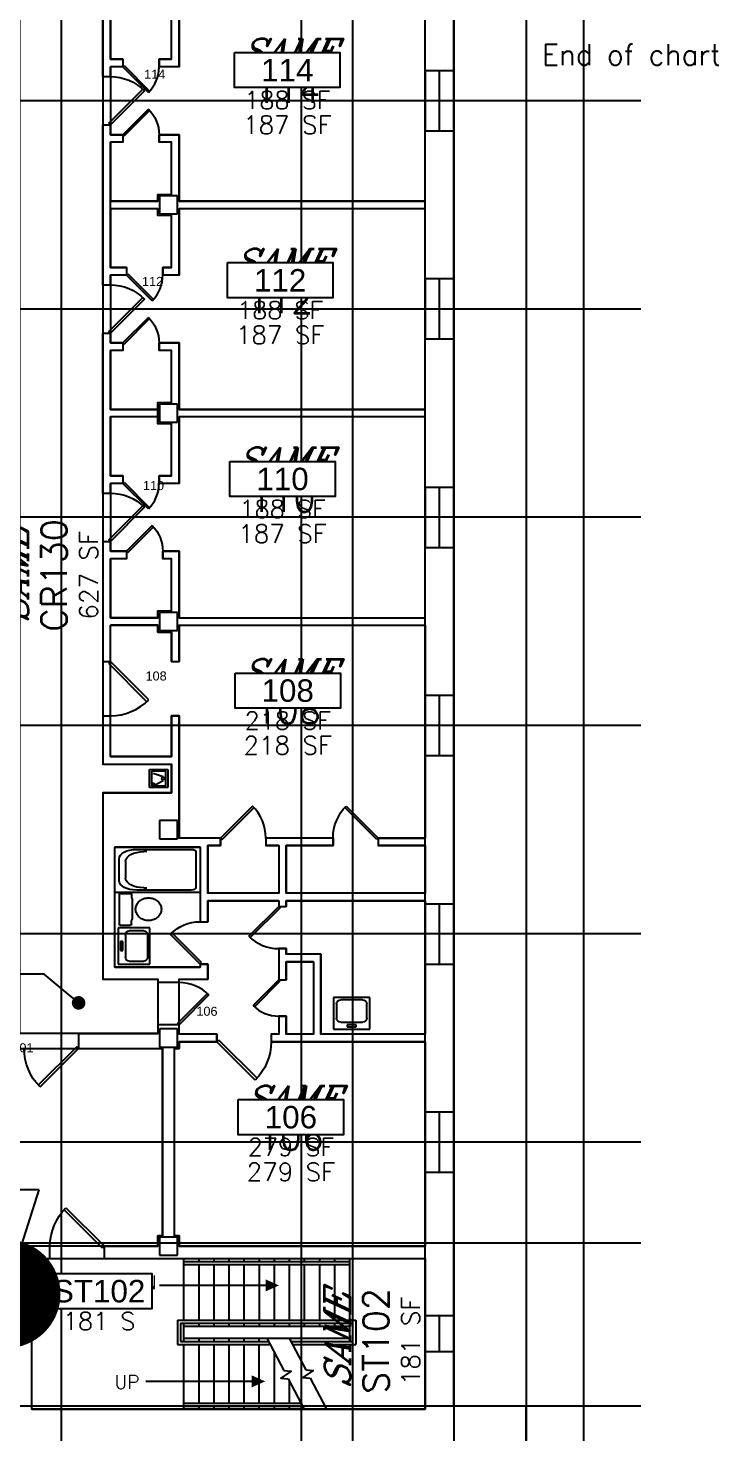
# Model space of a CAD drawing. Header units: inches. Extents: x 3065842 to 3066151, y 1245233 to 1245511.
# Drawn here: x 3065969 to 3066007.2, y 1245337.9 to 1245415.4 of the extents above; entities that cross this region are included whole.
import ezdxf
from ezdxf import colors
from ezdxf.entities.mleader import LeaderData, LeaderLine
from ezdxf.enums import TextEntityAlignment as Align
from ezdxf.math import Vec2, Vec3

# ---------------------------------------------------------------- set-up
doc = ezdxf.new("R2010")
doc.units = ezdxf.units.IN
doc.header["$MEASUREMENT"] = 0
doc.set_wipeout_variables(frame=1)
for name, color, linetype in [('A-ANNO-RMNO', 4, 'Continuous'), ('A-ANNO-RMNO-OLD', 4, 'Continuous'), ('A-ANNO-RMSF', 4, 'Continuous'), ('A-DOOR', 2, 'Continuous'), ('A-FLOR-LEVL', 3, 'Continuous'), ('A-GLAZ', 2, 'Continuous'), ('A-SPAC-ANOT', 7, 'Continuous'), ('A-SPAC-GROS', 6, 'Continuous'), ('A-SPAC-PPLN-AREA', 3, 'Continuous'), ('A-SPAC-RMBX', 4, 'Continuous'), ('A-SPAC-RMDR', 7, 'Continuous'), ('A-SPAC-RMNO', 4, 'Continuous'), ('A-SPAC-RMTW', 4, 'Continuous'), ('A-SPAC-WPBX', 4, 'Continuous'), ('A-WALL', 7, 'Continuous'), ('P-FIXT', 3, 'Continuous'), ('S-COLS', 5, 'Continuous'), ('S-GRID', 1, 'Continuous')]:
    doc.layers.add(name, color=color, linetype=linetype)
doc.styles.add('FAI1', font='arial.ttf')
doc.styles.add('RMTAG-OLDNUM', font='complex.shx', dxfattribs={"oblique": 25, "height": 17})
doc.styles.add('RMTAG-RMNUM', font='simplex', dxfattribs={"height": 17})
doc.styles.add('RMTAG-SQFT', font='simplex', dxfattribs={"height": 12})
doc.styles.add('ROMANS', font='romans.shx')
doc.styles.add('SIMPLEX', font='simplex')
doc.styles.get("Standard").update_dxf_attribs({"font": 'arial.ttf'})
doc.dimstyles.get("Standard").update_dxf_attribs({"dimtxt": 0.18, "dimasz": 0.18, "dimexe": 0.18, "dimexo": 0.0625, "dimgap": 0.09, "dimtad": 0, "dimtih": 1, "dimtoh": 1, "dimdec": 4, "dimzin": 0, "dimdsep": 46, "dimtxsty": 'Standard', "dimcen": 0.09, "dimadec": 0, "dimazin": 0, "dimtfac": 1, "dimtdec": 4, "dimtofl": 0, "dimtmove": 0, "dimatfit": 3, "dimfxl": 1, "dimtolj": 1, "dimtzin": 0, "dimarcsym": 0})

# ---------------------------------------------------------------- blocks, each defined once
blk = doc.blocks.new('AB141')
for p, q in [((1, 0.5), (0, 0.5)), ((0, 0.5), (0, -0.5)), ((1, -0.5), (1, 0.5)), ((0.05, 0.395071), (0.05, -0.395071)), ((0.743209, 0.45), (0.104929, 0.45)), ((0.624759, 0.4), (0.660817, 0.4)), ((0.874759, 0.186058), (0.874759, -0.186058)), ((0.95, -0.243209), (0.95, 0.243209)), ((0.104929, -0.45), (0.743209, -0.45)), ((0.660817, -0.4), (0.624759, -0.4)), ((0, -0.5), (1, -0.5))]:
    blk.add_line(p, q)
for centre, radius, start, end in [((0.104929, 0.395071), 0.054929, 90, 180), ((0.660817, 0.186058), 0.213942, 0, 90), ((0.743209, 0.243209), 0.206791, 0, 90), ((0.660817, -0.186058), 0.213942, 270, 0), ((0.743209, -0.243209), 0.206791, 270, 0), ((0.104929, -0.395071), 0.054929, 180, 270)]:
    blk.add_arc(centre, radius, start, end)
blk = doc.blocks.new('AC141')
for p, q in [((0, 0.5), (1, 0.5)), ((0, -0.5), (0, 0.5)), ((0.346581, 0.4183), (0.810283, 0.4183)), ((1, 0.5), (1, -0.5)), ((0.0753, 0.12255), (0.145017, 0.12255)), ((0.0753, -0.12255), (0.0753, 0.12255)), ((0.145017, 0.12255), (0.145017, -0.12255)), ((0.226581, -0.2983), (0.226581, 0.2983)), ((0.930283, 0.2983), (0.930283, -0.2983)), ((0.145017, -0.12255), (0.0753, -0.12255)), ((1, -0.5), (0, -0.5)), ((0.810283, -0.4183), (0.346581, -0.4183))]:
    blk.add_line(p, q)
for centre, start, end in [((0.346581, 0.2983), 90, 180), ((0.810283, 0.2983), 0, 90), ((0.346581, -0.2983), 180, 270), ((0.810283, -0.2983), 270, 0)]:
    blk.add_arc(centre, 0.12, start, end)
blk = doc.blocks.new('AD131')
for p, q in [((0.03333, -0.475023), (0.03333, 0.475023)), ((0.05833, 0.500023), (0.298978, 0.500023)), ((0.323978, 0.475023), (0.323978, 0.362171)), ((0.323978, 0.362171), (0.354249, 0.298611)), ((0.354249, 0.298611), (0.354249, -0.298611)), ((0.323978, -0.362171), (0.354249, -0.298611)), ((0.05833, -0.500023), (0.298978, -0.500023)), ((0.323978, -0.475023), (0.323978, -0.362171))]:
    blk.add_line(p, q)
blk.add_lwpolyline([(1.033321, -0.002131, 0.084445), (1.00948, 0.138025, 0.091522), (0.944276, 0.252035, 0.103706), (0.835094, 0.337134, 0.134256), (0.729302, 0.357313, 0.114344), (0.615596, 0.330966, 0.103706), (0.514328, 0.252035, 0.091522), (0.449124, 0.138025, 0.084445), (0.425283, -0.002131, 0.084445), (0.449124, -0.142287, 0.091522), (0.514328, -0.256296, 0.103706), (0.615596, -0.335228, 0.114344), (0.729302, -0.361575, 0.114344), (0.843008, -0.335228, 0.103706), (0.944276, -0.256296, 0.091522), (1.00948, -0.142287, 0.084445)], format="xyb", close=True)
for centre, start, end in [((0.05833, 0.475023), 90, 180), ((0.298978, 0.475023), 0, 90), ((0.05833, -0.475023), 180, 270), ((0.298978, -0.475023), 270, 0)]:
    blk.add_arc(centre, 0.025, start, end)
blk = doc.blocks.new('ARR')
blk.add_line((0, 0), (0, -70.14))
blk.add_solid([(-4, 0), (4, 0), (0, 8.97)])
blk = doc.blocks.new('AA13A')
for p, q in [((0, -0.5), (0, 0.5)), ((0, 0.5), (1, 0.5)), ((0.9, 0.4), (0.1, 0.4)), ((0.1, 0.4), (0.1, -0.4)), ((0.698, 0.343), (0.246, 0.109)), ((0.75, 0.35), (0.85, 0.35)), ((0.75, 0.25), (0.75, 0.35)), ((0.85, 0.25), (0.75, 0.25)), ((0.85, 0.35), (0.85, 0.25)), ((0.9, -0.4), (0.9, 0.4)), ((1, 0.5), (1, -0.5)), ((1, -0.5), (0, -0.5)), ((0.1, -0.4), (0.9, -0.4)), ((0.8, -0.3), (0.246, -0.112))]:
    blk.add_line(p, q)
blk.add_circle((0.25, 0), 0.0728)
blk = doc.blocks.new('RMTAG3')
at = {"layer": 'A-ANNO-RMNO', "style": 'RMTAG-RMNUM'}
blk.add_attdef('ROOM#', text='', height=17, dxfattribs=at).set_placement((0, 0), align=Align.BOTTOM_CENTER)
at = {"layer": 'A-ANNO-RMNO-OLD', "style": 'RMTAG-OLDNUM', "oblique": 25}
blk.add_attdef('OLDROOM#', text='', height=17, dxfattribs=at).set_placement((0, 25.53), align=Align.BOTTOM_CENTER)
at = {"layer": 'A-ANNO-RMSF', "style": 'RMTAG-SQFT'}
blk.add_attdef('SQ-FT', text='', height=12, dxfattribs=at).set_placement((0, -19.01), align=Align.BOTTOM_CENTER)
blk = doc.blocks.new('AWI002')
blk.add_line((-0.5, -1), (0.5, -1))
blk = doc.blocks.new('ADO001')
for p, q in [((0.207106, 0.707105), (-0.499999, 0)), ((-0.465625, -0.034373), (0.240643, 0.671896)), ((-0.499999, 0), (-0.465625, -0.034373))]:
    blk.add_line(p, q)
blk.add_arc((-0.499999, 0), 0.999997, 0, 45)
blk = doc.blocks.new('ADO101')
for p, q in [((0.465624, -0.034373), (-0.240645, 0.671896)), ((-0.207108, 0.707105), (0.499997, 0)), ((0.499997, 0), (0.465624, -0.034373))]:
    blk.add_line(p, q)
blk.add_arc((0.499997, 0), 0.999997, 135, 180)
blk = doc.blocks.new('FMGRM1')
at = {"style": 'FAI1'}
for tag, p in [('DATA1', (0, -0.284)), ('DATA2', (0, -0.443)), ('DATA3', (0, -0.602)), ('DATA4', (0, -0.762)), ('DATA5', (0, -0.921))]:
    blk.add_attdef(tag, text='', height=0.117, dxfattribs=at).set_placement(p, align=Align.CENTER)
at = {"layer": 'A-SPAC-RMDR', "style": 'FAI1'}
blk.add_attdef('RMDOOR', text='', height=0.08, dxfattribs=at).set_placement((0, 0.257), align=Align.MIDDLE)
at = {"layer": 'A-SPAC-RMNO', "style": 'FAI1'}
blk.add_attdef('RMNUMB', text='', height=0.16, dxfattribs=at).set_placement((0, 0), align=Align.MIDDLE)
at = {"linetype": 'Continuous'}
blk.add_wipeout([(-0.375, -0.125), (0.375, -0.125), (0.375, 0.125), (-0.375, 0.125)], dxfattribs=at).dxf.layer = 'A-SPAC-WPBX'
at = {"layer": 'A-SPAC-RMBX', "linetype": 'Continuous'}
blk.add_lwpolyline([(-0.375, 0.125), (0.375, 0.125), (0.375, -0.125), (-0.375, -0.125)], close=True, dxfattribs=at)
blk = doc.blocks.new('_Dot')
at = {"color": 0, "linetype": 'ByBlock', "lineweight": -2}
blk.add_line((-0.5, 0), (-1, 0), dxfattribs=at)
at = {"color": 0, "linetype": 'ByBlock', "const_width": 0.5}
blk.add_lwpolyline([(-0.25, 0, 1), (0.25, 0, 1)], format="xyb", close=True, dxfattribs=at)

msp = doc.modelspace()

# ---------------------------------------------------------------- linework, layer by layer
at = {"layer": 'A-FLOR-LEVL'}
for p, q in [((3065977.602, 1245347.513), (3065977.602, 1245344.096)), ((3065978.435, 1245347.513), (3065978.435, 1245347.346)), ((3065979.268, 1245347.513), (3065979.268, 1245347.346)), ((3065980.102, 1245347.513), (3065980.102, 1245347.346)), ((3065980.935, 1245347.513), (3065980.935, 1245347.346)), ((3065981.768, 1245347.513), (3065981.768, 1245347.346)), ((3065982.602, 1245347.513), (3065982.602, 1245347.346)), ((3065983.435, 1245347.513), (3065983.435, 1245347.346)), ((3065984.268, 1245347.513), (3065984.268, 1245347.346)), ((3065985.102, 1245347.513), (3065985.102, 1245347.346)), ((3065985.935, 1245347.513), (3065985.935, 1245347.346)), ((3065986.768, 1245347.513), (3065986.768, 1245344.096)), ((3065977.602, 1245347.346), (3065986.768, 1245347.346)), ((3065977.602, 1245347.18), (3065986.768, 1245347.18)), ((3065978.435, 1245347.18), (3065978.435, 1245344.096)), ((3065979.268, 1245347.18), (3065979.268, 1245344.096)), ((3065980.102, 1245347.18), (3065980.102, 1245344.096)), ((3065980.935, 1245347.18), (3065980.935, 1245344.096)), ((3065981.768, 1245347.18), (3065981.768, 1245344.096)), ((3065982.602, 1245347.18), (3065982.602, 1245344.096)), ((3065983.435, 1245347.18), (3065983.435, 1245344.096)), ((3065984.268, 1245347.18), (3065984.268, 1245344.096)), ((3065985.102, 1245347.18), (3065985.102, 1245344.096)), ((3065985.935, 1245347.18), (3065985.935, 1245344.096)), ((3065977.268, 1245344.096), (3065987.102, 1245344.096)), ((3065977.268, 1245344.096), (3065977.268, 1245342.763)), ((3065977.435, 1245343.93), (3065986.935, 1245343.93)), ((3065977.435, 1245343.93), (3065977.435, 1245342.93)), ((3065977.602, 1245343.93), (3065977.602, 1245343.763)), ((3065978.435, 1245343.93), (3065978.435, 1245343.763)), ((3065979.268, 1245343.93), (3065979.268, 1245343.763)), ((3065980.102, 1245343.93), (3065980.102, 1245343.763)), ((3065980.935, 1245343.93), (3065980.935, 1245343.763)), ((3065981.768, 1245343.93), (3065981.768, 1245343.763)), ((3065982.602, 1245343.93), (3065982.602, 1245343.763)), ((3065983.435, 1245343.93), (3065983.435, 1245343.763)), ((3065984.268, 1245343.93), (3065984.268, 1245343.763)), ((3065985.102, 1245343.93), (3065985.102, 1245343.763)), ((3065985.935, 1245343.93), (3065985.935, 1245343.763)), ((3065986.768, 1245343.93), (3065986.768, 1245343.763)), ((3065986.935, 1245343.93), (3065986.935, 1245342.93)), ((3065987.102, 1245344.096), (3065987.102, 1245342.763)), ((3065977.435, 1245342.93), (3065982.286, 1245342.93)), ((3065977.602, 1245343.096), (3065977.602, 1245342.93)), ((3065978.435, 1245343.096), (3065978.435, 1245342.93)), ((3065979.268, 1245343.096), (3065979.268, 1245342.93)), ((3065980.102, 1245343.096), (3065980.102, 1245342.93)), ((3065980.935, 1245343.096), (3065980.935, 1245342.93)), ((3065981.768, 1245342.93), (3065981.768, 1245343.096)), ((3065982.199, 1245343.096), (3065983.132, 1245341.319)), ((3065983.432, 1245343.096), (3065984.347, 1245341.355)), ((3065983.435, 1245343.096), (3065983.435, 1245343.09)), ((3065983.519, 1245342.93), (3065986.935, 1245342.93)), ((3065977.268, 1245342.763), (3065982.374, 1245342.763)), ((3065977.602, 1245342.763), (3065977.602, 1245339.18)), ((3065978.435, 1245342.763), (3065978.435, 1245339.513)), ((3065979.268, 1245342.763), (3065979.268, 1245339.513)), ((3065980.102, 1245342.763), (3065980.102, 1245339.513)), ((3065980.935, 1245342.763), (3065980.935, 1245339.513)), ((3065981.768, 1245339.513), (3065981.768, 1245342.763)), ((3065982.602, 1245342.329), (3065982.602, 1245339.513)), ((3065983.607, 1245342.763), (3065987.102, 1245342.763)), ((3065982.602, 1245341.345), (3065982.602, 1245341.339)), ((3065983.435, 1245341.29), (3065983.435, 1245341.214)), ((3065983.374, 1245340.857), (3065984.257, 1245339.177)), ((3065983.435, 1245340.742), (3065983.435, 1245339.513)), ((3065984.589, 1245340.893), (3065985.489, 1245339.18)), ((3065977.602, 1245339.513), (3065984.08, 1245339.513)), ((3065977.602, 1245339.346), (3065984.168, 1245339.346)), ((3065978.435, 1245339.346), (3065978.435, 1245339.18)), ((3065979.268, 1245339.346), (3065979.268, 1245339.18)), ((3065980.102, 1245339.346), (3065980.102, 1245339.18)), ((3065980.935, 1245339.346), (3065980.935, 1245339.18)), ((3065981.768, 1245339.18), (3065981.768, 1245339.346)), ((3065982.602, 1245339.346), (3065982.602, 1245339.18)), ((3065983.435, 1245339.346), (3065983.435, 1245339.18))]:
    msp.add_line(p, q, dxfattribs=at)
for points in [[(3065983.132, 1245341.319), (3065983.533, 1245341.281), (3065982.974, 1245340.894), (3065983.374, 1245340.857)], [(3065984.347, 1245341.355), (3065984.747, 1245341.317), (3065984.188, 1245340.93), (3065984.589, 1245340.893)]]:
    msp.add_lwpolyline(points, dxfattribs=at)
at = {"layer": 'A-GLAZ'}
for p, q in [((3065990.935, 1245413.096), (3065990.935, 1245409.763)), ((3065992.519, 1245413.096), (3065992.519, 1245409.763)), ((3065990.935, 1245401.596), (3065990.935, 1245398.263)), ((3065992.519, 1245401.596), (3065992.519, 1245398.263)), ((3065990.935, 1245390.096), (3065990.935, 1245386.763)), ((3065992.519, 1245390.096), (3065992.519, 1245386.763)), ((3065990.935, 1245378.596), (3065990.935, 1245375.263)), ((3065992.519, 1245378.596), (3065992.519, 1245375.263)), ((3065990.935, 1245367.096), (3065990.935, 1245363.763)), ((3065992.519, 1245367.096), (3065992.519, 1245363.763)), ((3065990.935, 1245355.596), (3065990.935, 1245352.263)), ((3065992.519, 1245355.596), (3065992.519, 1245352.263)), ((3065990.935, 1245344.346), (3065990.935, 1245342.346)), ((3065992.519, 1245344.346), (3065992.519, 1245342.346))]:
    msp.add_line(p, q, dxfattribs=at)
at = {"layer": 'A-SPAC-PPLN-AREA'}
for points in [[(3065973.143, 1245371.388), (3065973.143, 1245362.93), (3065976.185, 1245362.93), (3065976.185, 1245359.93), (3065971.803, 1245359.93), (3065968.803, 1245359.93), (3065968.56, 1245359.93), (3065968.56, 1245493.513), (3065968.935, 1245493.513), (3065972.768, 1245493.513), (3065973.143, 1245493.513), (3065973.143, 1245375.055), (3065973.143, 1245374.805), (3065976.935, 1245374.805), (3065976.935, 1245373.221), (3065973.143, 1245373.221)], [(3065990.935, 1245405.471), (3065977.352, 1245405.471), (3065977.352, 1245401.805), (3065976.456, 1245401.805), (3065976.456, 1245402.221), (3065976.935, 1245402.221), (3065976.935, 1245405.096), (3065976.185, 1245405.096), (3065976.185, 1245405.471), (3065973.56, 1245405.471), (3065973.56, 1245402.221), (3065974.456, 1245402.221), (3065974.456, 1245401.805), (3065973.56, 1245401.805), (3065973.56, 1245398.055), (3065974.248, 1245398.055), (3065974.248, 1245397.638), (3065973.56, 1245397.638), (3065973.56, 1245394.388), (3065976.185, 1245394.388), (3065976.185, 1245394.763), (3065976.935, 1245394.763), (3065976.935, 1245397.638), (3065976.248, 1245397.638), (3065976.248, 1245398.055), (3065977.352, 1245398.055), (3065977.352, 1245394.388), (3065990.935, 1245394.388)], [(3065990.935, 1245393.971), (3065977.352, 1245393.971), (3065977.352, 1245390.305), (3065976.248, 1245390.305), (3065976.248, 1245390.721), (3065976.935, 1245390.721), (3065976.935, 1245393.596), (3065976.185, 1245393.596), (3065976.185, 1245393.971), (3065973.56, 1245393.971), (3065973.56, 1245390.721), (3065974.248, 1245390.721), (3065974.248, 1245390.305), (3065973.56, 1245390.305), (3065973.56, 1245386.555), (3065974.456, 1245386.555), (3065974.456, 1245386.138), (3065973.56, 1245386.138), (3065973.56, 1245382.888), (3065976.185, 1245382.888), (3065976.185, 1245383.263), (3065976.935, 1245383.263), (3065976.935, 1245386.138), (3065976.456, 1245386.138), (3065976.456, 1245386.555), (3065977.352, 1245386.555), (3065977.352, 1245382.888), (3065990.935, 1245382.888)], [(3065973.56, 1245382.471), (3065976.185, 1245382.471), (3065976.185, 1245382.096), (3065976.935, 1245382.096), (3065976.935, 1245380.471), (3065977.352, 1245380.471), (3065977.352, 1245382.471), (3065990.935, 1245382.471), (3065990.935, 1245370.721), (3065988.352, 1245370.721), (3065988.352, 1245370.305), (3065990.935, 1245370.305), (3065990.935, 1245367.674), (3065983.268, 1245367.674), (3065983.268, 1245370.305), (3065985.852, 1245370.305), (3065985.852, 1245370.721), (3065982.143, 1245370.721), (3065982.143, 1245370.305), (3065982.852, 1245370.305), (3065982.852, 1245367.674), (3065978.935, 1245367.674), (3065978.935, 1245370.305), (3065979.643, 1245370.305), (3065979.643, 1245370.721), (3065977.352, 1245370.721), (3065977.352, 1245377.471), (3065976.935, 1245377.471), (3065976.935, 1245375.221), (3065973.56, 1245375.221)], [(3065990.935, 1245359.471), (3065990.935, 1245348.18), (3065977.352, 1245348.18), (3065977.352, 1245348.763), (3065977.102, 1245348.763), (3065977.102, 1245359.096), (3065977.352, 1245359.096), (3065977.352, 1245359.471), (3065979.435, 1245359.471), (3065979.435, 1245359.888), (3065977.352, 1245359.888), (3065977.352, 1245362.93), (3065978.935, 1245362.93), (3065978.935, 1245363.763), (3065978.518, 1245363.763), (3065978.518, 1245363.596), (3065973.81, 1245363.596), (3065973.81, 1245370.221), (3065978.518, 1245370.221), (3065978.518, 1245366.096), (3065978.935, 1245366.096), (3065978.935, 1245367.258), (3065982.852, 1245367.258), (3065982.852, 1245366.948), (3065983.268, 1245366.948), (3065983.268, 1245367.258), (3065990.935, 1245367.258), (3065990.935, 1245359.888), (3065985.185, 1245359.888), (3065985.185, 1245364.305), (3065983.268, 1245364.305), (3065983.268, 1245364.615), (3065982.852, 1245364.615), (3065982.852, 1245362.888), (3065983.268, 1245362.888), (3065983.268, 1245363.888), (3065984.768, 1245363.888), (3065984.768, 1245359.888), (3065983.268, 1245359.888), (3065983.268, 1245360.888), (3065982.852, 1245360.888), (3065982.852, 1245359.888), (3065982.435, 1245359.888), (3065982.435, 1245359.471)], [(3065956.435, 1245356.138), (3065956.435, 1245359.096), (3065968.172, 1245359.096), (3065968.803, 1245359.096), (3065971.803, 1245359.096), (3065976.435, 1245359.096), (3065976.435, 1245348.763), (3065976.185, 1245348.763), (3065976.185, 1245348.18), (3065962.477, 1245348.18), (3065962.477, 1245346.68), (3065964.477, 1245346.68), (3065964.477, 1245340.23), (3065963.477, 1245340.23), (3065963.477, 1245337.763), (3065958.477, 1245337.763), (3065958.477, 1245340.23), (3065957.477, 1245340.23), (3065957.477, 1245346.68), (3065959.477, 1245346.68), (3065959.477, 1245348.18), (3065956.435, 1245348.18), (3065956.435, 1245351.138)], [(3065969.227, 1245347.513), (3065990.935, 1245347.513), (3065990.935, 1245339.18), (3065969.227, 1245339.18)]]:
    msp.add_lwpolyline(points, close=True, dxfattribs=at)
for points in [[(3065973.56, 1245416.971), (3065973.56, 1245413.721), (3065974.248, 1245413.721), (3065974.248, 1245413.305), (3065973.56, 1245413.305), (3065973.56, 1245409.555), (3065974.248, 1245409.555), (3065974.248, 1245409.138), (3065973.56, 1245409.138), (3065973.56, 1245405.888), (3065976.185, 1245405.888), (3065976.185, 1245406.263), (3065976.935, 1245406.263), (3065976.935, 1245409.138), (3065976.248, 1245409.138), (3065976.248, 1245409.555), (3065977.352, 1245409.555), (3065977.352, 1245405.888), (3065990.935, 1245405.888), (3065990.935, 1245416.971)], [(3065977.352, 1245416.971), (3065977.352, 1245413.305), (3065976.248, 1245413.305), (3065976.248, 1245413.721), (3065976.935, 1245413.721), (3065976.935, 1245416.596)]]:
    msp.add_lwpolyline(points, dxfattribs=at)
at = {"layer": 'A-WALL'}
for p, q in [((3065992.519, 1245499.18), (3065992.519, 1245339.346)), ((3065990.935, 1245339.18), (3065990.935, 1245497.581)), ((3065973.143, 1245412.763), (3065973.143, 1245421.596)), ((3065973.56, 1245413.721), (3065973.56, 1245416.971)), ((3065976.935, 1245413.721), (3065976.935, 1245416.596)), ((3065977.352, 1245413.305), (3065977.352, 1245416.971)), ((3065974.248, 1245413.721), (3065973.56, 1245413.721)), ((3065974.248, 1245413.721), (3065974.248, 1245413.305)), ((3065976.935, 1245413.721), (3065976.248, 1245413.721)), ((3065976.248, 1245413.721), (3065976.248, 1245413.305)), ((3065973.143, 1245412.763), (3065973.56, 1245412.763)), ((3065974.248, 1245413.305), (3065973.56, 1245413.305)), ((3065973.56, 1245412.763), (3065973.56, 1245413.305)), ((3065977.352, 1245413.305), (3065976.248, 1245413.305)), ((3065990.935, 1245413.096), (3065992.519, 1245413.096)), ((3065973.143, 1245410.096), (3065973.56, 1245410.096)), ((3065973.143, 1245401.263), (3065973.143, 1245410.096)), ((3065973.56, 1245409.555), (3065973.56, 1245410.096)), ((3065974.248, 1245409.555), (3065973.56, 1245409.555)), ((3065974.248, 1245409.555), (3065974.248, 1245409.138)), ((3065977.352, 1245409.555), (3065976.248, 1245409.555)), ((3065976.248, 1245409.555), (3065976.248, 1245409.138)), ((3065977.352, 1245405.888), (3065977.352, 1245409.555)), ((3065990.935, 1245409.763), (3065992.519, 1245409.763)), ((3065973.56, 1245402.221), (3065973.56, 1245409.138)), ((3065974.248, 1245409.138), (3065973.56, 1245409.138)), ((3065976.935, 1245409.138), (3065976.248, 1245409.138)), ((3065976.935, 1245406.263), (3065976.935, 1245409.138)), ((3065976.185, 1245405.888), (3065973.56, 1245405.888)), ((3065976.185, 1245406.263), (3065976.935, 1245406.263)), ((3065976.185, 1245405.888), (3065976.185, 1245406.263)), ((3065977.352, 1245406.263), (3065977.352, 1245405.888)), ((3065990.935, 1245405.888), (3065977.352, 1245405.888)), ((3065976.185, 1245405.471), (3065973.56, 1245405.471)), ((3065976.185, 1245405.096), (3065976.185, 1245405.471)), ((3065976.935, 1245405.096), (3065976.185, 1245405.096)), ((3065976.935, 1245402.221), (3065976.935, 1245405.096)), ((3065990.935, 1245405.471), (3065977.352, 1245405.471)), ((3065977.352, 1245401.805), (3065977.352, 1245405.471)), ((3065977.352, 1245405.471), (3065977.352, 1245405.096)), ((3065974.456, 1245402.221), (3065973.56, 1245402.221)), ((3065973.56, 1245401.263), (3065973.56, 1245401.805)), ((3065974.456, 1245401.805), (3065973.56, 1245401.805)), ((3065974.456, 1245402.221), (3065974.456, 1245401.805)), ((3065976.935, 1245402.221), (3065976.456, 1245402.221)), ((3065976.456, 1245402.221), (3065976.456, 1245401.805)), ((3065977.352, 1245401.805), (3065976.456, 1245401.805)), ((3065973.143, 1245401.263), (3065973.56, 1245401.263)), ((3065992.519, 1245401.596), (3065990.935, 1245401.596)), ((3065973.143, 1245398.596), (3065973.56, 1245398.596)), ((3065973.143, 1245389.763), (3065973.143, 1245398.596)), ((3065973.56, 1245398.055), (3065973.56, 1245398.596)), ((3065974.248, 1245398.055), (3065973.56, 1245398.055)), ((3065974.248, 1245398.055), (3065974.248, 1245397.638)), ((3065977.352, 1245398.055), (3065976.248, 1245398.055)), ((3065976.248, 1245398.055), (3065976.248, 1245397.638)), ((3065977.352, 1245394.388), (3065977.352, 1245398.055)), ((3065992.519, 1245398.263), (3065990.935, 1245398.263)), ((3065973.56, 1245394.388), (3065973.56, 1245397.638)), ((3065974.248, 1245397.638), (3065973.56, 1245397.638)), ((3065976.935, 1245397.638), (3065976.248, 1245397.638)), ((3065976.935, 1245394.763), (3065976.935, 1245397.638)), ((3065976.185, 1245394.388), (3065973.56, 1245394.388)), ((3065976.185, 1245393.596), (3065976.185, 1245394.763)), ((3065976.185, 1245394.763), (3065976.935, 1245394.763)), ((3065977.352, 1245394.763), (3065977.352, 1245394.388)), ((3065990.935, 1245394.388), (3065977.352, 1245394.388)), ((3065973.56, 1245390.721), (3065973.56, 1245393.971)), ((3065976.185, 1245393.971), (3065973.56, 1245393.971)), ((3065976.935, 1245393.596), (3065976.185, 1245393.596)), ((3065976.935, 1245390.721), (3065976.935, 1245393.596)), ((3065990.935, 1245393.971), (3065977.352, 1245393.971)), ((3065977.352, 1245390.305), (3065977.352, 1245393.971)), ((3065977.352, 1245393.971), (3065977.352, 1245393.596)), ((3065974.248, 1245390.721), (3065973.56, 1245390.721)), ((3065973.56, 1245389.763), (3065973.56, 1245390.305)), ((3065974.248, 1245390.305), (3065973.56, 1245390.305)), ((3065974.248, 1245390.721), (3065974.248, 1245390.305)), ((3065976.935, 1245390.721), (3065976.248, 1245390.721)), ((3065976.248, 1245390.721), (3065976.248, 1245390.305)), ((3065977.352, 1245390.305), (3065976.248, 1245390.305)), ((3065973.143, 1245389.763), (3065973.56, 1245389.763)), ((3065990.935, 1245390.096), (3065992.519, 1245390.096)), ((3065973.143, 1245387.096), (3065973.56, 1245387.096)), ((3065973.143, 1245387.096), (3065973.143, 1245380.471)), ((3065973.56, 1245386.555), (3065973.56, 1245387.096)), ((3065974.456, 1245386.555), (3065973.56, 1245386.555)), ((3065974.456, 1245386.555), (3065974.456, 1245386.138)), ((3065977.352, 1245386.555), (3065976.456, 1245386.555)), ((3065976.456, 1245386.555), (3065976.456, 1245386.138)), ((3065977.352, 1245382.888), (3065977.352, 1245386.555)), ((3065990.935, 1245386.763), (3065992.519, 1245386.763)), ((3065973.56, 1245382.888), (3065973.56, 1245386.138)), ((3065974.456, 1245386.138), (3065973.56, 1245386.138)), ((3065976.935, 1245386.138), (3065976.456, 1245386.138)), ((3065976.935, 1245383.263), (3065976.935, 1245386.138)), ((3065976.185, 1245383.263), (3065976.935, 1245383.263)), ((3065976.185, 1245382.888), (3065976.185, 1245383.263)), ((3065977.352, 1245383.263), (3065977.352, 1245382.888)), ((3065976.185, 1245382.888), (3065973.56, 1245382.888)), ((3065976.185, 1245382.471), (3065973.56, 1245382.471)), ((3065973.56, 1245380.471), (3065973.56, 1245382.471)), ((3065976.185, 1245382.096), (3065976.185, 1245382.471)), ((3065977.352, 1245382.888), (3065990.935, 1245382.888)), ((3065977.352, 1245382.471), (3065977.352, 1245382.096)), ((3065977.352, 1245382.471), (3065977.352, 1245380.471)), ((3065977.352, 1245382.471), (3065990.935, 1245382.471)), ((3065976.935, 1245382.096), (3065976.185, 1245382.096)), ((3065976.935, 1245380.471), (3065976.935, 1245382.096)), ((3065973.143, 1245380.471), (3065973.56, 1245380.471)), ((3065976.935, 1245380.471), (3065977.352, 1245380.471)), ((3065992.519, 1245378.596), (3065990.935, 1245378.596)), ((3065973.143, 1245377.471), (3065973.143, 1245374.805)), ((3065973.143, 1245377.471), (3065973.56, 1245377.471)), ((3065973.56, 1245375.221), (3065973.56, 1245377.471)), ((3065976.935, 1245377.471), (3065977.352, 1245377.471)), ((3065976.935, 1245375.221), (3065976.935, 1245377.471)), ((3065977.352, 1245377.471), (3065977.352, 1245370.721)), ((3065973.143, 1245374.805), (3065976.935, 1245374.805)), ((3065973.56, 1245375.221), (3065976.935, 1245375.221)), ((3065976.935, 1245373.221), (3065976.935, 1245374.805)), ((3065992.519, 1245375.263), (3065990.935, 1245375.263)), ((3065973.143, 1245373.221), (3065973.143, 1245362.93)), ((3065973.143, 1245373.221), (3065976.935, 1245373.221)), ((3065977.352, 1245371.763), (3065977.352, 1245371.388)), ((3065978.518, 1245370.221), (3065973.81, 1245370.221)), ((3065973.81, 1245363.596), (3065973.81, 1245370.221)), ((3065978.935, 1245370.721), (3065977.352, 1245370.721)), ((3065978.518, 1245370.221), (3065978.518, 1245366.096)), ((3065979.643, 1245370.721), (3065978.935, 1245370.721)), ((3065978.935, 1245370.305), (3065978.935, 1245367.674)), ((3065979.643, 1245370.305), (3065978.935, 1245370.305)), ((3065979.643, 1245370.721), (3065979.643, 1245370.305)), ((3065985.852, 1245370.721), (3065982.143, 1245370.721)), ((3065982.143, 1245370.721), (3065982.143, 1245370.305)), ((3065982.852, 1245370.305), (3065982.143, 1245370.305)), ((3065982.852, 1245370.305), (3065982.852, 1245367.674)), ((3065983.268, 1245370.305), (3065983.268, 1245367.674)), ((3065985.852, 1245370.305), (3065983.268, 1245370.305)), ((3065985.852, 1245370.721), (3065985.852, 1245370.305)), ((3065988.352, 1245370.721), (3065990.935, 1245370.721)), ((3065988.352, 1245370.721), (3065988.352, 1245370.305)), ((3065990.935, 1245370.305), (3065988.352, 1245370.305)), ((3065982.852, 1245367.674), (3065978.935, 1245367.674)), ((3065990.935, 1245367.674), (3065983.268, 1245367.674)), ((3065978.935, 1245367.258), (3065978.935, 1245366.096)), ((3065982.852, 1245367.258), (3065978.935, 1245367.258)), ((3065982.852, 1245367.258), (3065982.852, 1245366.948)), ((3065982.852, 1245366.948), (3065983.268, 1245366.948)), ((3065990.935, 1245367.258), (3065983.268, 1245367.258)), ((3065983.268, 1245367.258), (3065983.268, 1245366.948)), ((3065990.935, 1245367.096), (3065992.519, 1245367.096)), ((3065978.518, 1245366.096), (3065978.935, 1245366.096)), ((3065982.852, 1245364.615), (3065982.852, 1245362.888)), ((3065982.852, 1245364.615), (3065983.268, 1245364.615)), ((3065983.268, 1245364.615), (3065983.268, 1245364.305)), ((3065978.518, 1245363.763), (3065978.518, 1245363.596)), ((3065978.518, 1245363.763), (3065978.935, 1245363.763)), ((3065978.935, 1245363.763), (3065978.935, 1245362.93)), ((3065985.185, 1245364.305), (3065983.268, 1245364.305)), ((3065984.768, 1245363.888), (3065983.268, 1245363.888)), ((3065983.268, 1245363.888), (3065983.268, 1245362.888)), ((3065984.768, 1245363.888), (3065984.768, 1245359.888)), ((3065985.185, 1245364.305), (3065985.185, 1245359.888)), ((3065990.935, 1245363.763), (3065992.519, 1245363.763)), ((3065973.81, 1245363.596), (3065978.518, 1245363.596)), ((3065973.143, 1245362.93), (3065976.185, 1245362.93)), ((3065976.185, 1245362.93), (3065976.185, 1245362.742)), ((3065977.352, 1245362.742), (3065976.185, 1245362.742)), ((3065977.352, 1245362.93), (3065978.935, 1245362.93)), ((3065977.352, 1245362.742), (3065977.352, 1245362.93)), ((3065982.852, 1245362.888), (3065983.268, 1245362.888)), ((3065982.852, 1245360.888), (3065982.852, 1245359.888)), ((3065982.852, 1245360.888), (3065983.268, 1245360.888)), ((3065983.268, 1245360.888), (3065983.268, 1245359.888)), ((3065971.803, 1245359.93), (3065976.185, 1245359.93)), ((3065971.803, 1245359.93), (3065971.803, 1245359.096)), ((3065976.185, 1245360.409), (3065976.185, 1245359.93)), ((3065977.352, 1245360.409), (3065976.185, 1245360.409)), ((3065977.352, 1245359.888), (3065977.352, 1245360.409)), ((3065979.435, 1245359.888), (3065977.352, 1245359.888)), ((3065979.435, 1245359.888), (3065979.435, 1245359.471)), ((3065982.435, 1245359.888), (3065982.435, 1245359.471)), ((3065982.852, 1245359.888), (3065982.435, 1245359.888)), ((3065984.768, 1245359.888), (3065983.268, 1245359.888)), ((3065990.935, 1245359.888), (3065985.185, 1245359.888)), ((3065971.803, 1245359.096), (3065976.435, 1245359.096)), ((3065976.435, 1245348.763), (3065976.435, 1245359.096)), ((3065977.352, 1245359.096), (3065977.102, 1245359.096)), ((3065977.102, 1245348.763), (3065977.102, 1245359.096)), ((3065977.352, 1245359.471), (3065977.352, 1245359.096)), ((3065979.435, 1245359.471), (3065977.352, 1245359.471)), ((3065990.935, 1245359.471), (3065982.435, 1245359.471)), ((3065990.935, 1245355.596), (3065992.519, 1245355.596)), ((3065990.935, 1245352.263), (3065992.519, 1245352.263)), ((3065976.185, 1245348.18), (3065976.185, 1245348.763)), ((3065976.185, 1245348.763), (3065976.435, 1245348.763)), ((3065977.102, 1245348.763), (3065977.352, 1245348.763)), ((3065977.352, 1245348.763), (3065977.352, 1245348.18)), ((3065970.227, 1245348.18), (3065962.477, 1245348.18)), ((3065969.227, 1245339.18), (3065969.227, 1245347.513)), ((3065969.227, 1245347.513), (3065970.227, 1245347.513)), ((3065970.227, 1245347.513), (3065970.227, 1245348.18)), ((3065973.227, 1245348.18), (3065976.185, 1245348.18)), ((3065973.227, 1245347.513), (3065973.227, 1245348.18)), ((3065973.227, 1245347.513), (3065990.935, 1245347.513)), ((3065977.352, 1245348.18), (3065990.935, 1245348.18)), ((3065977.602, 1245343.763), (3065986.768, 1245343.763)), ((3065977.602, 1245343.763), (3065977.602, 1245343.096)), ((3065986.768, 1245343.763), (3065986.768, 1245343.096)), ((3065992.519, 1245344.346), (3065990.935, 1245344.346)), ((3065977.602, 1245343.096), (3065986.768, 1245343.096)), ((3065992.519, 1245342.346), (3065990.935, 1245342.346)), ((3065969.227, 1245339.18), (3065990.935, 1245339.18)), ((3065996.518, 1245339.346), (3065992.519, 1245339.346)), ((3065996.518, 1245339.346), (3065996.518, 1245310.346))]:
    msp.add_line(p, q, dxfattribs=at)
at = {"layer": 'S-COLS'}
for p, q in [((3065976.268, 1245406.18), (3065976.268, 1245405.18)), ((3065977.268, 1245406.18), (3065976.268, 1245406.18)), ((3065977.268, 1245405.18), (3065977.268, 1245406.18)), ((3065976.268, 1245405.18), (3065977.268, 1245405.18)), ((3065976.268, 1245394.68), (3065976.268, 1245393.68)), ((3065977.268, 1245394.68), (3065976.268, 1245394.68)), ((3065977.268, 1245393.68), (3065977.268, 1245394.68)), ((3065976.268, 1245393.68), (3065977.268, 1245393.68)), ((3065976.268, 1245383.18), (3065976.268, 1245382.18)), ((3065977.268, 1245383.18), (3065976.268, 1245383.18)), ((3065977.268, 1245382.18), (3065977.268, 1245383.18)), ((3065976.268, 1245382.18), (3065977.268, 1245382.18)), ((3065976.268, 1245371.68), (3065976.268, 1245370.68)), ((3065977.268, 1245371.68), (3065976.268, 1245371.68)), ((3065977.268, 1245370.68), (3065977.268, 1245371.68)), ((3065976.268, 1245370.68), (3065977.268, 1245370.68)), ((3065976.268, 1245360.18), (3065976.268, 1245359.18)), ((3065977.268, 1245360.18), (3065976.268, 1245360.18)), ((3065977.268, 1245359.18), (3065977.268, 1245360.18)), ((3065976.268, 1245359.18), (3065977.268, 1245359.18)), ((3065977.268, 1245348.68), (3065976.268, 1245348.68)), ((3065976.268, 1245348.68), (3065976.268, 1245347.68)), ((3065977.268, 1245347.68), (3065977.268, 1245348.68)), ((3065976.268, 1245347.68), (3065977.268, 1245347.68))]:
    msp.add_line(p, q, dxfattribs=at)
at = {"layer": 'S-GRID'}
for p, q in [((3065970.852, 1245508.18), (3065970.852, 1245301.897)), ((3065984.102, 1245508.18), (3065984.102, 1245301.897)), ((3065986.935, 1245508.18), (3065986.935, 1245301.897)), ((3065992.518, 1245508.18), (3065992.518, 1245301.897)), ((3065996.518, 1245508.18), (3065996.518, 1245301.897)), ((3065999.685, 1245508.18), (3065999.685, 1245301.897)), ((3066002.837, 1245411.43), (3065939.402, 1245411.43)), ((3066002.837, 1245399.93), (3065939.402, 1245399.93)), ((3066002.837, 1245388.43), (3065939.402, 1245388.43)), ((3066002.837, 1245376.93), (3065939.402, 1245376.93)), ((3066002.837, 1245365.43), (3065939.402, 1245365.43)), ((3066002.837, 1245353.93), (3065939.402, 1245353.93)), ((3066002.837, 1245348.346), (3065939.402, 1245348.346)), ((3066002.837, 1245339.346), (3065939.402, 1245339.346))]:
    msp.add_line(p, q, dxfattribs=at)

# ---------------------------------------------------------------- block references
at = {"layer": 'A-ANNO-RMNO', "xscale": 0.08333333333333333, "yscale": 0.08333333333333333, "zscale": 0.08333333333333333}
for p, values in [((3065983.328, 1245410.884), {'OLDROOM#': 'SAME', 'ROOM#': '114', 'SQ-FT': '187 SF'}), ((3065982.932, 1245399.286), {'OLDROOM#': 'SAME', 'ROOM#': '112', 'SQ-FT': '187 SF'}), ((3065983.064, 1245388.309), {'OLDROOM#': 'SAME', 'ROOM#': '110', 'SQ-FT': '187 SF'}), ((3065983.35, 1245376.624), {'OLDROOM#': 'SAME', 'ROOM#': '108', 'SQ-FT': '218 SF'}), ((3065983.526, 1245353.071), {'OLDROOM#': 'SAME', 'ROOM#': '106', 'SQ-FT': '279 SF'})]:
    msp.add_blockref('RMTAG3', p, dxfattribs=at).add_auto_attribs(values)
at = {"layer": 'A-ANNO-RMNO', "xscale": 0.08333333333333333, "yscale": 0.08333333333333333, "zscale": 0.08333333333333333, "rotation": 90}
for p, values in [((3065971.579, 1245385.226), {'OLDROOM#': 'SAME', 'ROOM#': 'CR130', 'SQ-FT': '627 SF'}), ((3065989.352, 1245342.953), {'OLDROOM#': 'SAME', 'ROOM#': 'ST102', 'SQ-FT': '181 SF'})]:
    msp.add_blockref('RMTAG3', p, dxfattribs=at).add_auto_attribs(values)
at = {"layer": 'A-DOOR', "zscale": 6.666666666666666}
for name, p, xscale, yscale, rotation in [('ADO001', (3065973.56, 1245411.43), -2.666666666666667, 2.666666666666667, 270), ('ADO101', (3065975.248, 1245413.305), 2, 2, 180), ('ADO101', (3065975.456, 1245401.805), 2, 2, 180), ('ADO001', (3065973.56, 1245399.93), -2.666666666666667, 2.666666666666667, 270), ('ADO101', (3065975.248, 1245390.305), 2, 2, 180), ('ADO001', (3065973.56, 1245388.43), -2.666666666666667, 2.666666666666667, 270), ('ADO001', (3065973.56, 1245378.971), 3, 3, 270), ('ADO101', (3065982.852, 1245365.781), 2.333333333333333, 2.333333333333333, 90), ('ADO101', (3065978.518, 1245364.93), -2.333333333333333, 2.333333333333333, 90.00000000000007), ('ADO101', (3065977.352, 1245361.575), 2.333333333333333, 2.333333333333333, 270), ('ADO101', (3065982.852, 1245361.888), 2, 2, 90), ('ADO101', (3065970.303, 1245359.096), -3, 3, 180), ('ADO001', (3065980.935, 1245359.471), -3, 3, 180)]:
    msp.add_blockref(name, p, dxfattribs=dict(at, xscale=xscale, yscale=yscale, rotation=rotation))
for name, p, xscale, yscale in [('ADO101', (3065975.248, 1245409.555), -2, 2), ('ADO101', (3065975.248, 1245398.055), -2, 2), ('ADO101', (3065975.456, 1245386.555), -2, 2), ('ADO001', (3065980.893, 1245370.721), 2.5, 2.5), ('ADO001', (3065987.102, 1245370.721), -2.5, 2.5), ('ADO001', (3065971.727, 1245348.18), -3, 3)]:
    msp.add_blockref(name, p, dxfattribs=dict(at, xscale=xscale, yscale=yscale))
at = {"layer": 'A-FLOR-LEVL', "xscale": 0.08333333333333333, "yscale": 0.08333333333333333, "zscale": 0.08333333333333333, "rotation": 270}
for p in [(3065982.126, 1245346.019), (3065981.36, 1245340.719)]:
    msp.add_blockref('ARR', p, dxfattribs=at)
at = {"layer": 'A-GLAZ', "yscale": 0.7917717499999999, "zscale": 3}
for p, xscale, rotation in [((3065992.519, 1245411.43), -3.333333333333333, 270), ((3065992.519, 1245399.93), -3.333333333333333, 270), ((3065992.519, 1245388.43), -3.333333333333333, 270), ((3065992.519, 1245376.93), -3.333333333333333, 270), ((3065992.519, 1245365.43), -3.333333333333333, 270), ((3065992.519, 1245353.93), -3.333333333333333, 270), ((3065990.935, 1245343.346), 2, 90)]:
    msp.add_blockref('AWI002', p, dxfattribs=dict(at, xscale=xscale, rotation=rotation))
at = {"layer": 'P-FIXT', "zscale": 0.5, "rotation": 180}
msp.add_blockref('AA13A', (3065976.727, 1245374.008), dxfattribs=at)
at = {"layer": 'P-FIXT', "xscale": -4.708333333333333, "yscale": 2.5, "zscale": 1.5}
msp.add_blockref('AB141', (3065978.518, 1245368.971), dxfattribs=at)
at = {"layer": 'P-FIXT'}
for name, p, xscale, yscale, zscale, rotation in [('AD131', (3065973.964, 1245366.787), -2.333333333333333, 1.75, 1.416666666666667, 180), ('AC141', (3065973.994, 1245364.762), -1.75, 2, 0.75, 180), ('AC141', (3065986.879, 1245360.161), -1.75, 2, 0.75, 270)]:
    msp.add_blockref(name, p, dxfattribs=dict(at, xscale=xscale, yscale=yscale, zscale=zscale, rotation=rotation))

# ---------------------------------------------------------------- texts
at = {"layer": 'A-FLOR-LEVL', "style": 'SIMPLEX'}
for s, p in [('DN', (3065974.722, 1245345.811)), ('UP', (3065973.786, 1245340.304))]:
    msp.add_text(s, height=0.75, dxfattribs=at).set_placement(p)
at = {"layer": 'A-SPAC-ANOT', "style": 'ROMANS'}
msp.add_text('End of chart', height=1.14583, dxfattribs=at).set_placement((3065997.382, 1245413.402))

# ---------------------------------------------------------------- leaders
at = {"layer": 'A-SPAC-RMTW'}
ml = msp.add_multileader_mtext('Standard', dxfattribs=at)
ml.set_content('', color=256, style='SIMPLEX')
ml.set_leader_properties()
ml.set_arrow_properties(name='DOT')
ml.build(insert=Vec2(0, 0))
ml.multileader.update_dxf_attribs({"text_left_attachment_type": 2, "text_right_attachment_type": 2, "dogleg_length": 0.0938, "arrow_head_size": 0.75, "scale": 192})
ctx = ml.context
ctx.base_point, ctx.scale, ctx.char_height, ctx.arrow_head_size, ctx.landing_gap_size, ctx.plane_origin = Vec3(3065967.408, 1245363.206), 192, 1.5, 0.75, 0.5, Vec3(3065974.483, 1245361.174)
ctx.left_attachment, ctx.right_attachment, ctx.text_align_type = 2, 2, 2
notes = []
notes.append((ctx, [(0, (1, 1, 0), (3065969.908, 1245363.206), (-1, 0), 1.5, [(0, [(3065971.806, 1245361.619)], 0, [])])]))
ctx.mtext.insert, ctx.mtext.alignment, ctx.mtext.flow_direction = Vec3(3065967.908, 1245363.956), 3, 5
for ctx, leaders in notes:
    for number, flags, end, landing, length, lines in leaders:
        leader = LeaderData()
        leader.index, (leader.has_last_leader_line, leader.has_dogleg_vector, leader.attachment_direction) = number, flags
        leader.last_leader_point, leader.dogleg_vector, leader.dogleg_length = Vec3(end), Vec3(landing), length
        for number, points, colour, breaks in lines:
            line = LeaderLine()
            line.index, line.vertices, line.color, line.breaks = number, Vec3.list(points), colors.encode_raw_color(colour), breaks
            leader.lines.append(line)
        ctx.leaders.append(leader)

# ---------------------------------------------------------------- next in the draw order: block references
ref = msp.add_blockref('FMGRM1', (3065983.328, 1245413.122), dxfattribs=dict(at, xscale=7.75, yscale=7.75, zscale=7.75))
ref.add_attrib('RMNUMB', '114', dxfattribs={"layer": 'A-SPAC-RMNO', "height": 1.24, "style": 'FAI1'}).set_placement((3065983.328, 1245413.122), align=Align.MIDDLE)
ref.add_attrib('RMDOOR', '114', dxfattribs={"layer": 'A-SPAC-RMDR', "height": 0.4996, "style": 'FAI1'}).set_placement((3065976.009, 1245412.892), align=Align.MIDDLE)
ref = msp.add_blockref('FMGRM1', (3065982.932, 1245401.524), dxfattribs=dict(at, xscale=7.75, yscale=7.75, zscale=7.75))
ref.add_attrib('RMNUMB', '112', dxfattribs={"layer": 'A-SPAC-RMNO', "height": 1.24, "style": 'FAI1'}).set_placement((3065982.932, 1245401.524), align=Align.MIDDLE)
ref.add_attrib('RMDOOR', '112', dxfattribs={"layer": 'A-SPAC-RMDR', "height": 0.4996, "style": 'FAI1'}).set_placement((3065975.887, 1245401.459), align=Align.MIDDLE)
ref = msp.add_blockref('FMGRM1', (3065983.064, 1245390.547), dxfattribs=dict(at, xscale=7.75, yscale=7.75, zscale=7.75))
ref.add_attrib('RMNUMB', '110', dxfattribs={"layer": 'A-SPAC-RMNO', "height": 1.24, "style": 'FAI1'}).set_placement((3065983.064, 1245390.547), align=Align.MIDDLE)
ref.add_attrib('RMDOOR', '110', dxfattribs={"layer": 'A-SPAC-RMDR', "height": 0.4996, "style": 'FAI1'}).set_placement((3065975.942, 1245390.183), align=Align.MIDDLE)
ref = msp.add_blockref('FMGRM1', (3065983.35, 1245378.862), dxfattribs=dict(at, xscale=7.75, yscale=7.75, zscale=7.75))
ref.add_attrib('RMNUMB', '108', dxfattribs={"layer": 'A-SPAC-RMNO', "height": 1.24, "style": 'FAI1'}).set_placement((3065983.35, 1245378.862), align=Align.MIDDLE)
ref.add_attrib('RMDOOR', '108', dxfattribs={"layer": 'A-SPAC-RMDR', "height": 0.4996, "style": 'FAI1'}).set_placement((3065976.085, 1245379.669), align=Align.MIDDLE)
ref = msp.add_blockref('FMGRM1', (3065983.526, 1245355.309), dxfattribs=dict(at, xscale=7.75, yscale=7.75, zscale=7.75))
ref.add_attrib('RMNUMB', '106', dxfattribs={"layer": 'A-SPAC-RMNO', "height": 1.24, "style": 'FAI1'}).set_placement((3065983.526, 1245355.309), align=Align.MIDDLE)
ref.add_attrib('RMDOOR', '106', dxfattribs={"layer": 'A-SPAC-RMDR', "height": 0.4996, "style": 'FAI1'}).set_placement((3065978.893, 1245361.156), align=Align.MIDDLE)
ref = msp.add_blockref('FMGRM1', (3065964.328, 1245356.243), dxfattribs=dict(at, xscale=7.75, yscale=7.75, zscale=7.75))
ref.add_attrib('RMNUMB', '101', dxfattribs={"layer": 'A-SPAC-RMNO', "height": 1.24, "style": 'FAI1'}).set_placement((3065964.328, 1245356.243), align=Align.MIDDLE)
ref.add_attrib('RMDOOR', '101', dxfattribs={"layer": 'A-SPAC-RMDR', "height": 0.4996, "style": 'FAI1'}).set_placement((3065968.734, 1245359.14), align=Align.MIDDLE)
ref = msp.add_blockref('FMGRM1', (3065972.939, 1245345.702), dxfattribs=dict(at, xscale=7.75, yscale=7.75, zscale=7.75))
ref.add_attrib('RMNUMB', 'ST102', dxfattribs={"layer": 'A-SPAC-RMNO', "height": 1.24, "style": 'FAI1'}).set_placement((3065972.939, 1245345.702), align=Align.MIDDLE)
ref.add_attrib('RMDOOR', 'ST102', dxfattribs={"layer": 'A-SPAC-RMDR', "height": 0.4996, "style": 'FAI1'}).set_placement((3065959.663, 1245348.205), align=Align.MIDDLE)

# ---------------------------------------------------------------- next in the draw order: linework, layer by layer
at = {"layer": 'A-SPAC-GROS'}
msp.add_lwpolyline([(3065949.185, 1245359.18), (3065949.185, 1245357.346), (3065950.102, 1245357.346), (3065950.102, 1245349.846), (3065949.185, 1245349.846), (3065949.185, 1245348.013), (3065945.185, 1245348.013), (3065945.185, 1245310.346), (3065996.518, 1245310.346), (3065996.518, 1245339.346), (3065992.519, 1245339.346), (3065992.519, 1245499.18), (3065984.102, 1245499.18), (3065984.102, 1245508.18), (3065961.268, 1245508.18), (3065961.268, 1245499.18), (3065949.185, 1245499.18)], close=True, dxfattribs=at)

# ---------------------------------------------------------------- next in the draw order: texts
at = {"layer": 'A-SPAC-ANOT', "style": 'ROMANS'}
for s, p in [('188 SF', (3065983.328, 1245410.979)), ('188 SF', (3065982.932, 1245399.381)), ('188 SF', (3065983.064, 1245388.405)), ('218 SF', (3065983.35, 1245376.719)), ('279 SF', (3065983.526, 1245353.167)), ('181 S', (3065972.939, 1245343.559))]:
    msp.add_text(s, height=0.974, dxfattribs=at).set_placement(p, align=Align.CENTER)

# ---------------------------------------------------------------- next in the draw order: leaders
at = {"layer": 'A-SPAC-RMTW'}
msp.add_leader([(3065967.808, 1245345.551), (3065969.634, 1245351.29), (3065968.477, 1245351.29)], dimstyle='Standard', override={"dimscale": 192, "dimasz": 0.125, "dimlunit": 4, "dimdle": 0.03125, "dimtmove": 2, "dimldrblk": 'DotSmall'}, dxfattribs=at)

doc.saveas('drawing.dxf')
